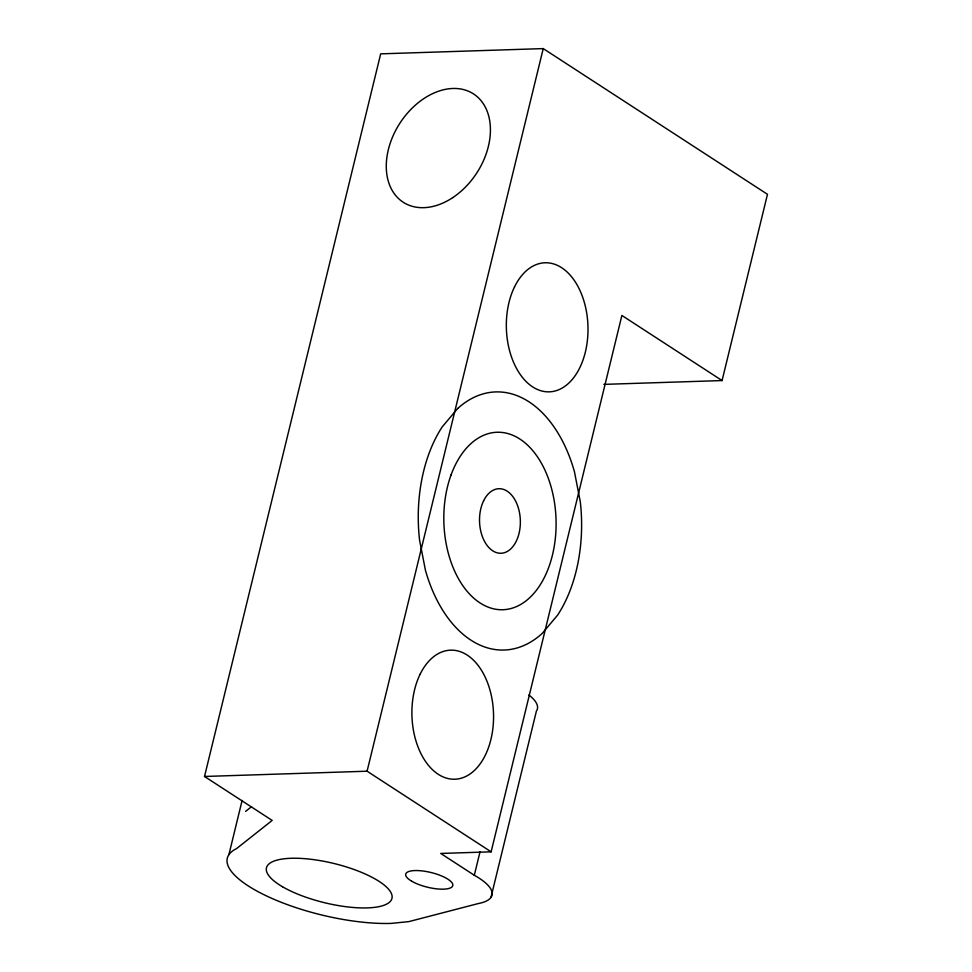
<?xml version="1.0" encoding="UTF-8"?>
<svg xmlns="http://www.w3.org/2000/svg" width="972" height="972" viewBox="0 0 972 972"><rect width="100%" height="100%" fill="white"/><g stroke="black" fill="none" stroke-linecap="round" stroke-linejoin="round"><path stroke-width="1.46" d="M480.034 851.8L474.312 875.262A64.577 20.169 13.7 0 1 478.285 903.559L408.896 921.602L391.242 923.4A104.927 32.769 13.7 0 1 265.149 895.285A104.927 32.769 13.7 0 1 236.536 848.629L272.172 820.429L204.521 776.47L380.684 53.849L543.239 48.6L767.479 194.315L722.074 380.562L603.843 384.377M228.906 854.667L242.125 800.406M722.074 380.562L621.886 315.45L491.127 851.824L367.088 771.209L543.239 48.6M490.994 897.35L536.398 711.115A64.577 20.169 13.7 0 0 528.914 695.004M245.612 811.377L251.554 806.675M204.521 776.47L367.088 771.209M491.127 851.824L440.741 853.452L474.312 875.262M457.715 408.459L442.211 426.878A129.142 81.612 88.1 0 0 419.588 540.274L425.432 570.26A129.142 81.612 88.1 0 0 542.145 633.501L557.649 615.082A129.142 81.612 88.1 0 0 580.284 501.698L574.44 471.699A129.142 81.612 88.1 0 0 457.715 408.459M514.528 286.886A64.577 40.812 88.1 0 0 542.182 391.096A64.577 40.812 88.1 0 0 584.743 303.896A64.577 40.812 88.1 0 0 514.528 286.886M282.439 886.707A64.577 20.169 13.7 0 0 389.043 902.587A64.577 20.169 13.7 0 0 316.179 859.989A64.577 20.169 13.7 0 0 282.439 886.707M420.098 674.264A64.577 40.812 88.1 0 0 447.74 778.475A64.577 40.812 88.1 0 0 490.301 691.274A64.577 40.812 88.1 0 0 420.098 674.264M483.619 500.787A32.283 20.4 88.1 0 0 497.445 552.886A32.283 20.4 88.1 0 0 518.732 509.292A32.283 20.4 88.1 0 0 483.619 500.787M452.806 197.583A64.577 45.806 -57 0 0 474.458 94.551A64.577 45.806 -57 0 0 387.792 152.082A64.577 45.806 -57 0 0 452.806 197.583M451.057 474.944A88.792 56.109 88.1 0 0 500.434 609.723A88.792 56.109 88.1 0 0 548.305 478.285A88.792 56.109 88.1 0 0 451.057 474.944M411.715 881.215A24.215 7.557 13.7 0 0 451.701 887.169A24.215 7.557 13.7 0 0 424.375 871.204A24.215 7.557 13.7 0 0 411.715 881.215"/></g></svg>
